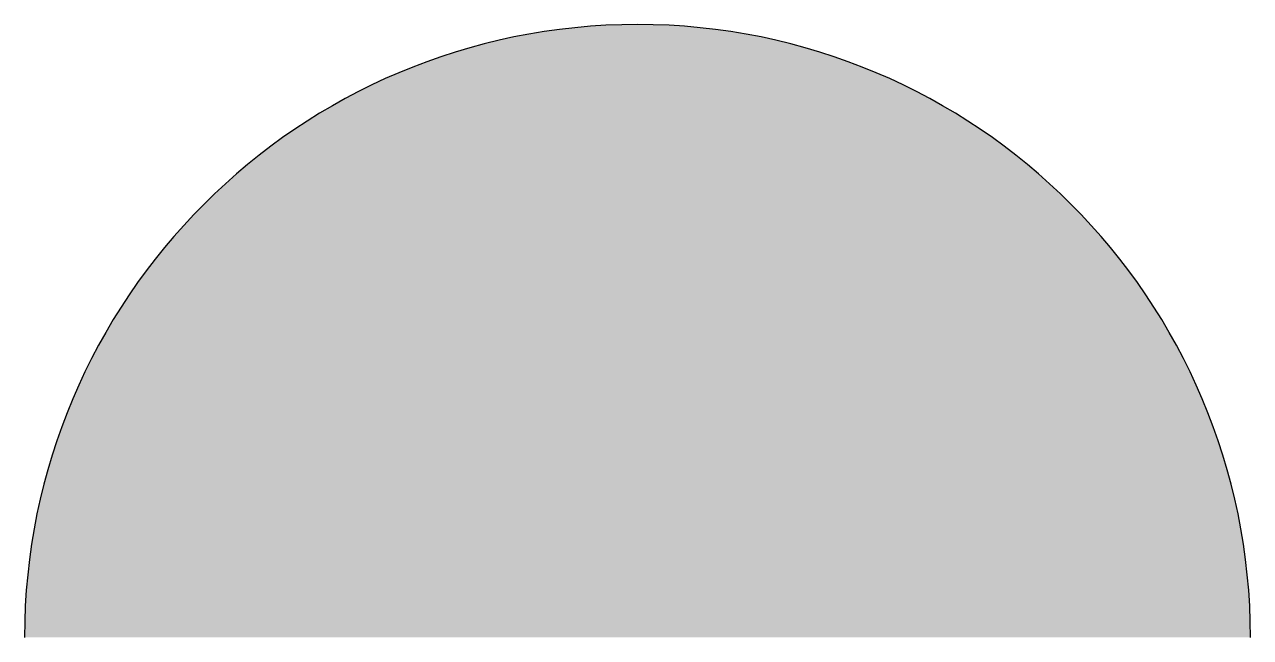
# Model space of a CAD drawing. Units: millimetres at full size, sheet at 1:100. Extents: x -9429 to 15061, y -3490 to 8755.
import ezdxf

# ---------------------------------------------------------------- set-up
doc = ezdxf.new("R2010")
doc.units = ezdxf.units.MM
doc.header["$LTSCALE"] = 100
doc.layers.add('0-0', color=7, linetype='Continuous')

msp = doc.modelspace()

# ---------------------------------------------------------------- hatches: boundary and pattern name
at = {"layer": '0-0'}
msp.add_hatch(color=256, dxfattribs=at).paths.add_polyline_path([(15061.2, -3489.8, 1), (-9428.6, -3489.8)])

# ---------------------------------------------------------------- linework, layer by layer
msp.add_arc((2816.3, -3489.8), 12244.9, 0, 180, dxfattribs=at)

doc.saveas('drawing.dxf')
